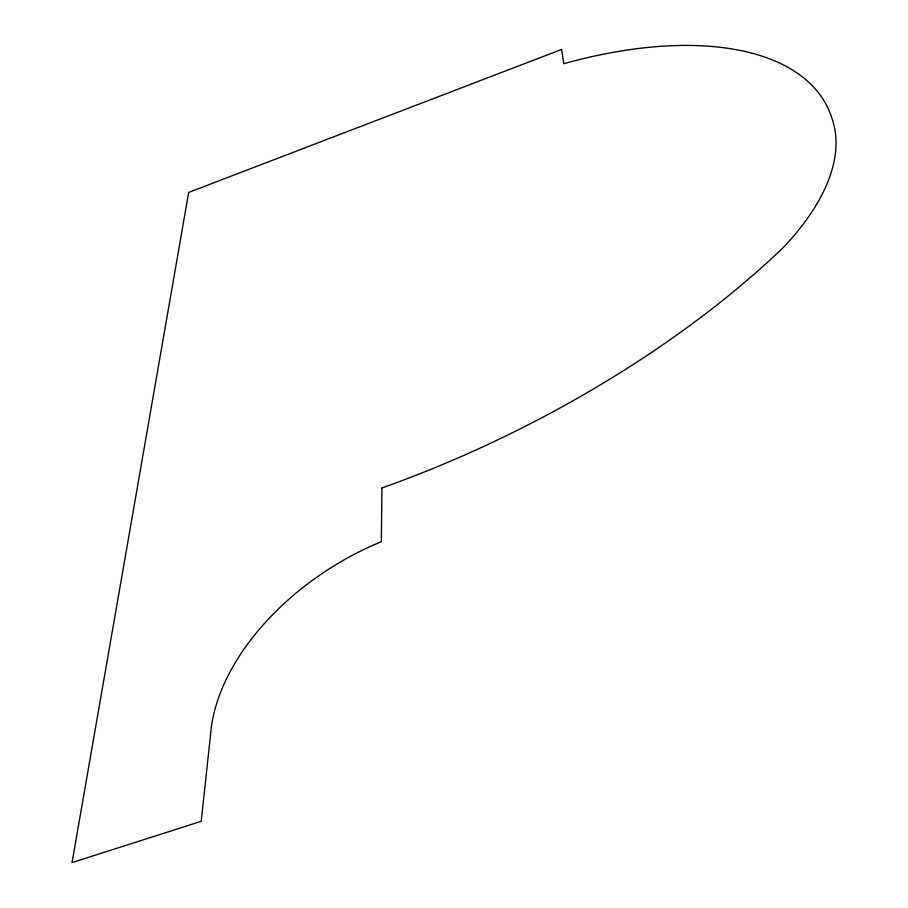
<?xml version="1.0" encoding="UTF-8"?>
<svg xmlns="http://www.w3.org/2000/svg" width="908" height="908" viewBox="0 0 908 908"><rect width="100%" height="100%" fill="white"/><g stroke="black" fill="none" stroke-linecap="round" stroke-linejoin="round"><path stroke-width="1.36" d="M381.939 487.948L381.337 541.713A210.508 133.067 -32.3 0 0 210.611 734.152L201.224 821.309L72.038 862.6L188.694 192.405L561.609 49.452L563.8 63.719A321.614 160.568 -25 0 1 832.874 121.286A266.577 133.385 -24.1 0 1 782.605 248.224A562.245 253.741 -26.6 0 1 381.939 487.948"/></g></svg>
